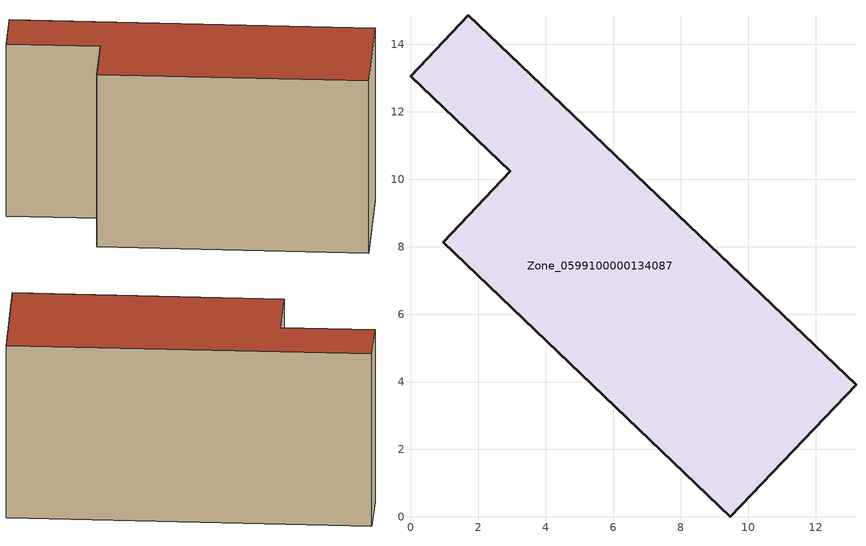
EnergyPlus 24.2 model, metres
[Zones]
Zone_0599100000134087
 floor ground (C_G): 13.2,3.92 9.47,0 0.97,8.14 2.96,10.24 0,13.06 1.72,14.86 z3.19
 wall outside (C_F): 9.47,0 13.2,3.92 1.72,14.86 0,13.06 2.96,10.24 0.97,8.14 9.47,0 z3.19:11.41
 roof outside (C_R): 0.97,8.14 9.47,0 13.2,3.92 1.72,14.86 0,13.06 2.96,10.24 z11.41
[BUILDING]
Pand.0599100000134087: North Axis=0; Terrain=City; Loads Convergence Tolerance Value=0.04; Temperature Convergence Tolerance Value=0.4; Solar Distribution=FullExterior; Maximum Number of Warmup Days=25; Minimum Number of Warmup Days=1
[Site:Location]
Rotterdam.The.Hague.AP_ZH_NLD Design_Conditions: Latitude=51.96; Longitude=4.45; Time Zone=1; Elevation=-4.5
[SITE:GROUNDTEMPERATURE:BUILDINGSURFACE]
18, 18, 18, 18, 18, 18, 18, 18, 18, 18, 18, 18
[MATERIAL] Thermal Absorptance=0.9; Solar Absorptance=0.7; Visible Absorptance=0.7
Name | Roughness | Thickness | Conductivity | Density | Specific Heat
G.TI.1975-1991 | MediumSmooth | 0.15 | 0.288461 | 540 | 1210
F.TI.1975-1991 | Rough | 0.3 | 0.230769 | 1920 | 840
R.TI.1975-1991 | MediumRough | 0.2 | 0.153846 | 1500 | 1000
[CONSTRUCTION]
C_G: G.TI.1975-1991
C_F: F.TI.1975-1991
C_R: R.TI.1975-1991
[ZONE]
Zone_0599100000134087: Type=1; Multiplier=1; Ceiling Height=Autocalculate; Volume=Autocalculate; Floor Area=autocalculate; Part of Total Floor Area=Yes
[ZONEINFILTRATION:DESIGNFLOWRATE]
Infil_Zone_0599100000134087: Zone or ZoneList or Space or SpaceList=Zone_0599100000134087; Schedule=AlwaysOn; Design Flow Rate Calculation Method=Flow/Area; Flow Rate per Floor Area=0.003; Constant Term Coefficient=1; Temperature Term Coefficient=0; Velocity Term Coefficient=0; Velocity Squared Term Coefficient=0
[HVACTEMPLATE:ZONE:IDEALLOADSAIRSYSTEM]
Zone_0599100000134087: Maximum Heating Supply Air Temperature=50; Minimum Cooling Supply Air Temperature=13; Maximum Heating Supply Air Humidity Ratio=0.0156; Minimum Cooling Supply Air Humidity Ratio=0.0077; Heating Limit=NoLimit; Cooling Limit=NoLimit; Dehumidification Control Type=ConstantSensibleHeatRatio; Cooling Sensible Heat Ratio=0.7; Dehumidification Setpoint=60; Humidification Control Type=None; Humidification Setpoint=30; Outdoor Air Method=None; Outdoor Air Flow Rate per Person=0.00944; Outdoor Air Flow Rate per Zone Floor Area=0; Outdoor Air Flow Rate per Zone=0; Demand Controlled Ventilation Type=None; Outdoor Air Economizer Type=NoEconomizer; Heat Recovery Type=None; Sensible Heat Recovery Effectiveness=0.7; Latent Heat Recovery Effectiveness=0.65
[ZONECONTROL:THERMOSTAT]
ThermostatControl_Zone_0599100000134087: Zone or ZoneList=Zone_0599100000134087; Control Type Schedule=DualSetpointControlType; Control 1=Thermostat_Zone_0599100000134087; Temperature Difference Between Cutout And Setpoint=0
[THERMOSTATSETPOINT:DUALSETPOINT]
Thermostat_Zone_0599100000134087: Heating Setpoint Temperature Schedule=HeatingSetpoint_Zone_0599100000134087; Cooling Setpoint Temperature Schedule=CoolingSetpoint_Zone_0599100000134087
[SCHEDULE:COMPACT]
HeatingSetpoint_Zone_0599100000134087: Through: 12/31, For: AllDays, Until: 24:00, 21
CoolingSetpoint_Zone_0599100000134087: Through: 12/31, For: AllDays, Until: 24:00, 24
DualSetpointControlType: Through: 12/31, For: AllDays, Until: 24:00, 4
AlwaysOn: Through: 12/31, For: AllDays, Until: 24:00, 1
